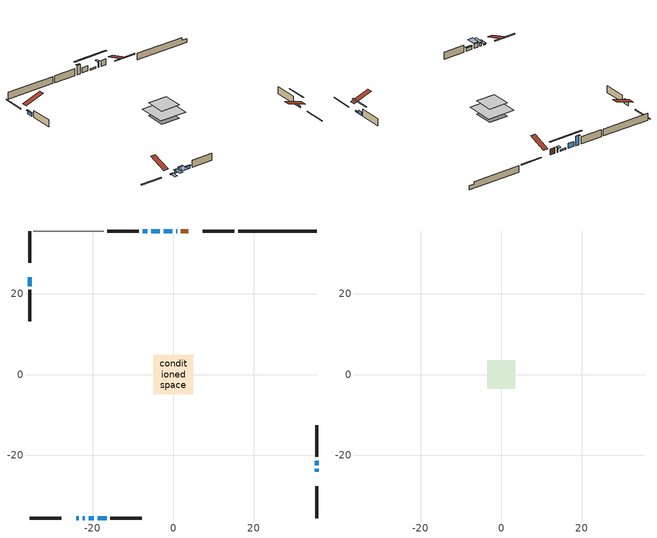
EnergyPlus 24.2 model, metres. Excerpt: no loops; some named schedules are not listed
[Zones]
conditioned space
 floor adiabatic (AdiabaticFloorConstruction): -4.93,-4.93 -4.93,4.93 4.93,4.93 4.93,-4.93 z0.61
 floor foundation (Slab1 construction): -3.42,-3.42 -3.42,3.42 3.42,3.42 3.42,-3.42 z-1.68
 wall outside (RimJoist1 construction): 15.18,35.61 7.33,35.61 / -35.61,-35.61 -27.76,-35.61 / -35.61,35.61 -35.61,27.76 / 35.61,-35.61 35.61,-27.76 z0.61:0.91
 wall outside (AdiabaticWallConstruction 1): 3.68,35.61 1.9,35.61 z0.61:2.64
 wall outside (AdiabaticWallConstruction): 0.97,35.61 0.72,35.61 / -3.33,35.61 -5.51,35.61 z0.61:2.39; -0.21,35.61 -2.4,35.61 z0.61:1.17; 35.61,-24.12 35.61,-23.4 / -24.12,-35.61 -23.4,-35.61 z0.61:1.02; -22.48,-35.61 -21.92,-35.61 / -35.61,24.12 -35.61,21.93 / -18.74,-35.61 -16.5,-35.61 z0.61:1.73; 35.61,-22.48 35.61,-21.36 z0.61:1.78; -20.99,-35.61 -19.67,-35.61 z0.61:2.24; -6.44,35.61 -7.61,35.61 z0.61:3.91
 wall outside (Wall1 construction): -8.54,35.61 -16.35,35.61 / -15.58,-35.61 -7.76,-35.61 / -35.61,21 -35.61,13.19 / 35.61,-20.43 35.61,-12.62 z0.61:3.05
 wall foundation (FoundationWall1 construction): 16.11,35.61,-1.68 16.11,35.61,0.61 33.66,35.61,0.61 33.66,35.61,-0.31 35.61,35.61,-0.31 35.61,35.61,-1.68
 wall adiabatic (Wall3 construction): -17.28,35.61 -34.68,35.61 z0.61:3.05
 window (WindowConstruction 6): 0.97,35.61 0.72,35.61 z0.61:2.39
 window (WindowConstruction 8): -0.21,35.61 -2.4,35.61 z0.61:1.17
 window (WindowConstruction 9): 35.61,-24.12 35.61,-23.41 z0.61:1.02
 window (WindowConstruction 10): -24.12,-35.61 -23.41,-35.61 z0.61:1.02
 window (WindowConstruction 7): -22.48,-35.61 -21.92,-35.61 z0.61:1.73
 window (WindowConstruction): -3.33,35.61 -5.51,35.61 z0.61:2.39
 window (WindowConstruction 1): 35.61,-22.48 35.61,-21.36 z0.61:1.78
 window (WindowConstruction 2): -20.99,-35.61 -19.67,-35.61 z0.61:2.23
 window (WindowConstruction 3): -6.44,35.61 -7.61,35.61 z0.61:3.91
 window (WindowConstruction 4): -35.61,24.12 -35.61,21.93 z0.61:1.73
 window (WindowConstruction 5): -18.74,-35.61 -16.5,-35.61 z0.61:1.73
 door (Door): 3.68,35.61 1.9,35.61 z0.61:2.64
 ceiling adiabatic (AdiabaticFloorConstruction): 4.93,-4.93 4.93,4.93 -4.93,4.93 -4.93,-4.93 z0.61
attic - vented
 floor to conditioned space (Floor1 construction Reversed): -3.48,-3.48 -3.48,3.48 3.48,3.48 3.48,-3.48 z3.05
 roof outside (Roof1 construction): 4.61,35.61,3.05 4.61,28.83,5.31 6.4,28.83,5.31 6.4,35.61,3.05; -25.05,-35.61,3.05 -25.05,-28.83,5.31 -26.83,-28.83,5.31 -26.83,-35.61,3.05; -35.61,25.05,3.05 -28.83,25.05,5.31 -28.83,26.83,5.31 -35.61,26.83,3.05; 35.61,-25.05,3.05 28.83,-25.05,5.31 28.83,-26.83,5.31 35.61,-26.83,3.05
shading: 0.42,35.61 1.27,35.61 1.27,36.83 0.42,36.83 z2.69; -6.67,35.61 4.06,35.61 4.06,36.07 -6.67,36.07 z5.44; 35.61,-23.35 35.61,-24.18 35.73,-24.18 35.73,-23.35 z1.08; -23.29,-35.61 -24.24,-35.61 -24.24,-38.05 -23.29,-38.05 z1.13; -21.62,-35.61 -22.78,-35.61 -22.78,-38.66 -21.62,-38.66 z2.03; -8.56,35.61 -0.28,35.61 -0.28,36.07 -8.56,36.07 z5.44; 35.61,-18.31 35.61,-25.53 35.91,-25.53 35.91,-18.31 z4.83; -19.37,-35.61 -21.29,-35.61 -21.29,-38.66 -19.37,-38.66 z2.53; -7.73,35.61 -6.32,35.61 -6.32,36.07 -7.73,36.07 z4.03; -35.61,21.78 -35.61,24.27 -36.07,24.27 -36.07,21.78 z1.88; -16.39,-35.61 -18.86,-35.61 -18.86,-36.07 -16.39,-36.07 z1.85
[Building]
Building 1: Terrain=Suburbs
[Site:Location]
Sault Ste Marie AP_ON: Latitude {deg}=46.49; Longitude {deg}=-84.51; Time Zone {hr}=-5; Elevation {m}=192; Keep Site Location Information=Yes
[Site:GroundTemperature:Shallow]
0.840846, -1.16074, -1.32103, -0.371179, 3.44196, 7.23733, 10.5277, 12.6121, 12.7892, 11.0939, 7.8874, 4.20846
[Site:WaterMainsTemperature]
Calculation Method=Schedule; Temperature Schedule=mains temperature schedule
[Material] Roughness=Rough; Thermal Absorptance=0.9
Name | Thickness {m} | Conductivity {W/m-K} | Density {kg/m3} | Specific Heat {J/kg-K} | Solar Absorptance | Visible Absorptance
asphalt or fiberglass shingles | 0.00635 | 0.162714 | 1121.4 | 1465.45 | 0.84 | 0.84
ceiling stud and cavity | 0.1397 | 0.079977 | 65.682 | 1177.47 | 0.7 | 0.7
concrete 4.0 in. | 0.1016 | 1.803125 | 2242.8 | 837.4 | 0.7 | 0.7
concrete 8.0 in. | 0.2032 | 1.803125 | 2242.8 | 837.4 | 0.7 | 0.7
door material | 0.04445 | 0.053851 | 512.64 | 1214.23 | 0.7 | 0.7
exterior vertical ins | 0.0457286 | 0.029427 | 32.04 | 1214.23 | 0.7 | 0.7
floor covering | 0.0127 | 0.0433444 | 54.468 | 1339.84 | 0.6 | 0.6
floor rigid ins; wall rigid ins | 0.512978 | 0.029427 | 32.04 | 1214.23 | 0.7 | 0.7
floor stud and cavity | 0.1397 | 1.75129 | 37.0049 | 1207.88 | 0.7 | 0.7
furniture material conditioned space 1 | 0.1524 | 0.115458 | 640.8 | 1214.23 | 0.6 | 0.6
gypsum board | 0.0127 | 0.160291 | 801 | 837.4 | 0.6 | 0.6
gypsum board 1 | 0.0127 | 0.160291 | 801 | 837.4 | 0.7 | 0.7
osb sheathing 0.5 in. | 0.0127 | 0.115458 | 512.64 | 1214.23 | 0.7 | 0.7
osb sheathing 0.5 in. 1 | 0.0127 | 0.115458 | 512.64 | 1214.23 | 0.84 | 0.84
osb sheathing 0.75 in. | 0.01905 | 0.115458 | 512.64 | 1214.23 | 0.7 | 0.7
osb sheathing 2.0 in. | 0.0508 | 0.115458 | 512.64 | 1214.23 | 0.7 | 0.7
rim joist stud and cavity | 0.0508 | 0.0311696 | 125.044 | 1163.47 | 0.6 | 0.6
wall stud and cavity | 0.1397 | 0.0890442 | 139.0536 | 1170.24 | 0.7 | 0.7
wall stud and cavity 1 | 0.1397 | 0.0806657 | 139.0536 | 1170.24 | 0.7 | 0.7
wall stud and cavity 2 | 0.0889 | 0.380278 | 52.3479 | 1209.89 | 0.7 | 0.7
wall stud and cavity 3 | 0.0889 | 0.391764 | 83.0341 | 1211.67 | 0.7 | 0.7
wood siding | 0.0254 | 0.102417 | 544.68 | 1172.36 | 0.84 | 0.84
wood siding 1; wood siding 2; wood siding 3 | 0.0254 | 0.102417 | 544.68 | 1172.36 | 0.7 | 0.7
[WindowMaterial:SimpleGlazingSystem]
Name | U-Factor {W/m2-K} | Solar Heat Gain Coefficient
WindowMaterial | 2.36148 | 0.65
WindowMaterial 1 | 2.61642 | 0.52
WindowMaterial 2 | 2.535227 | 0.56
WindowMaterial 3 | 5.91307 | 0.78
WindowMaterial 4 | 6.91524 | 0.78
WindowMaterial 5 | 6.609192 | 0.78
WindowMaterial 6 | 3.259172 | 0.51
WindowMaterial 7 | 3.1405 | 0.61
WindowMaterial 8 | 2.64935 | 0.49
WindowMaterial 9 | 2.85547 | 0.34
[Construction]
AdiabaticFloorConstruction: floor stud and cavity, floor rigid ins, osb sheathing 0.75 in., floor covering
AdiabaticWallConstruction: wood siding 2, wall rigid ins, wall stud and cavity 2, gypsum board
AdiabaticWallConstruction 1: wood siding 3, wall rigid ins, wall stud and cavity 2, gypsum board
Door: door material
Floor1 construction Reversed: gypsum board, ceiling stud and cavity
FoundationWall1 construction: concrete 8.0 in., gypsum board 1
furniture construction conditioned space 1: furniture material conditioned space 1
PartitionWallConstruction: gypsum board, wall stud and cavity 3, gypsum board
RimJoist1 construction: wood siding 1, osb sheathing 2.0 in., rim joist stud and cavity
Roof1 construction: asphalt or fiberglass shingles
Slab1 construction: concrete 4.0 in.
Wall1 construction: wood siding, osb sheathing 0.5 in., wall stud and cavity, gypsum board
Wall3 construction: osb sheathing 0.5 in. 1, wall stud and cavity 1, gypsum board
WindowConstruction: WindowMaterial
WindowConstruction 1: WindowMaterial 1
WindowConstruction 10; WindowConstruction 9: WindowMaterial 9
WindowConstruction 2: WindowMaterial 2
WindowConstruction 3: WindowMaterial 3
WindowConstruction 4: WindowMaterial 4
WindowConstruction 5: WindowMaterial 5
WindowConstruction 6: WindowMaterial 6
WindowConstruction 7: WindowMaterial 7
WindowConstruction 8: WindowMaterial 8
[Zone] Multiplier=1; Part of Total Floor Area=Yes
Name | Volume {m3}
attic - vented | 17.8292
conditioned space | 367.5
[Space]
Name | Zone | Volume {m3}
attic - vented 1 | attic - vented | 17.8292
conditioned space 1 | conditioned space | 367.5
[ZoneInfiltration:EffectiveLeakageArea]
infil attic - vented 1: Zone or Space=attic - vented 1; Schedule=Always On Discrete; Effective Air Leakage Area {cm2}=1910.16; Stack Coefficient=0.00015731; Wind Coefficient=8.4742e-06
[ZoneMixing]
whole house fan mix: Zone or Space=attic - vented; Schedule=Always On Continuous; Design Flow Rate Calculation Method=Flow/Zone; Design Flow Rate {m3/s}=0; Source Zone or Space=conditioned space
[SurfaceProperty:ExposedFoundationPerimeter]
Slab1: Exposed Perimeter Calculation Method=TotalExposedPerimeter; Total Exposed Perimeter {m}=19.507
[InternalMass] Zone or ZoneList=conditioned space; Space or SpaceList=conditioned space 1
Name | Construction | Surface Area {m2}
furniture mass conditioned space 1 | furniture construction conditioned space 1 | 57.5721
partition wall mass | PartitionWallConstruction | 143.93
[Lights]
interior lighting: Zone or ZoneList or Space or SpaceList=conditioned space 1; Schedule=interior lighting schedule; Design Level Calculation Method=LightingLevel; Lighting Level {W}=343.2; Return Air Fraction=0; Fraction Radiant=0.6; Fraction Visible=0.2; Fraction Replaceable=1
[People]
occupants: Zone or ZoneList or Space or SpaceList=conditioned space 1; Number of People Schedule=occupants schedule; Number of People Calculation Method=People; Number of People=3; Fraction Radiant=0.314171; Sensible Heat Fraction=0.56303; Activity Level Schedule=occupants activity schedule; Carbon Dioxide Generation Rate {m3/s-W}=0; Enable ASHRAE 55 Comfort Warnings=No; Mean Radiant Temperature Calculation Type=EnclosureAveraged
[ElectricEquipment] Zone or ZoneList or Space or SpaceList=conditioned space 1; Design Level Calculation Method=EquipmentLevel
Name | Schedule | Design Level {W} | Fraction Latent | Fraction Radiant | Fraction Lost
clothes dryer | clothes dryer schedule | 140.772 | 0.015 | 0.081 | 0.85
clothes washer | clothes washer schedule | 32.1985 | 0.03 | 0.162 | 0.7
cooking range | cooking range schedule | 208.969 | 0.08 | 0.432 | 0.2
dishwasher | dishwasher schedule | 66.8632 | 0.3 | 0.18 | 0.4
fridge | fridge schedule | 72.9452 | 0 | 0.6 | 0
mech vent bath fan 0 | mech vent bath fan 0 schedule | 50.2 | 0 | 0 | 1
mech vent house fan | mech vent house fan schedule | 0 | 0 | 0 | 1
mech vent house fan cfis | mech vent house fan cfis schedule | 0 | 0 | 0 | 0
misc plug loads | misc plug loads schedule | 494.7 | 0.045 | 0.513 | 0.1
whole house fan | Always On Discrete | 0 | 0 | 0 | 1
[OtherEquipment] Zone or ZoneList or Space or SpaceList=conditioned space 1; Design Level Calculation Method=EquipmentLevel
Name | Fuel Type | Schedule | Design Level {W} | Fraction Latent | Fraction Radiant | Fraction Lost
clothes dryer 1 | Electricity | clothes dryer schedule | 0 | 0.015 | 0.081 | 0.85
cooking range 1 | Electricity | cooking range schedule | 0 | 0.08 | 0.432 | 0.2
general water use latent | None | general water use schedule | 59.3978 | 1 | 0 | 0
general water use sensible | None | general water use schedule | -58.539 | 0 | 0.6 | 0
mech vent house fan latent load | None | Always On Discrete | 0 | 1 | 0 | 0
mech vent house fan sensible load | None | Always On Discrete | 0 | 0 | 0 | 0
water heater energy adjustment1 | NaturalGas | Always On Discrete | 0.01 | 0 | 0 | 1
[ZoneInfiltration:DesignFlowRate] Zone or ZoneList or Space or SpaceList=conditioned space 1; Schedule=Always On Discrete; Design Flow Rate Calculation Method=Flow/Zone; Design Flow Rate {m3/s}=0
infil flow; natural vent flow; whole house fan flow
[AvailabilityManager:Scheduled]
central ac and furnace airloop Availability Manager: Schedule=Always On Discrete
[Foundation:Kiva]
Foundation Kiva 1: Initial Indoor Air Temperature {C}=21.1111; Wall Height Above Grade {m}=0.609996; Wall Depth Below Slab {m}=0.2032; Custom Block Material Name 1=exterior vertical ins; Custom Block Depth 1 {m}=2.28999; Custom Block X Position 1 {m}=0.2159; Custom Block Z Position 1 {m}=0
[Foundation:Kiva:Settings]
Soil Conductivity {W/m-K}=0.849921; Soil Density {kg/m3}=1842.3; Soil Specific Heat {J/kg-K}=418.7; Ground Solar Absorptivity=0.9; Ground Thermal Absorptivity=0.9; Ground Surface Roughness {m}=0.03; Far-Field Width {m}=40; Deep-Ground Boundary Condition=ZeroFlux; Deep-Ground Depth {m}=40; Minimum Cell Dimension {m}=0.2; Maximum Cell Growth Coefficient=3; Simulation Timestep=Timestep
[Exterior:Lights]
exterior lighting: Schedule=exterior lighting schedule; Design Level {W}=75.6
[EnergyManagementSystem:GlobalVariable]
central_ac_and_furnace_airloop_Fan_RTF
infil_program_Qfan
infil_program_Qinf
natural_vent_program_Qnv
natural_vent_program_Qwhf
[EnergyManagementSystem:Sensor]
Name | Output:Variable or Output:Meter Index Key | Output:Variable or Output:Meter
airflow_gain | infil flow | Infiltration Sensible Heat Gain Energy
airflow_gain_1 | natural vent flow | Infiltration Sensible Heat Gain Energy
airflow_gain_2 | whole house fan flow | Infiltration Sensible Heat Gain Energy
airflow_loss | infil flow | Infiltration Sensible Heat Loss Energy
airflow_loss_1 | natural vent flow | Infiltration Sensible Heat Loss Energy
airflow_loss_2 | whole house fan flow | Infiltration Sensible Heat Loss Energy
clg_load_cond |  | Cooling:EnergyTransfer:Zone:CONDITIONED SPACE
clg_sp_s; clg_sp_s_1 | cooling setpoint | Schedule Value
clothes_dryer_exhaust_0_sch_s | clothes dryer exhaust 0 schedule | Schedule Value
cool_season | cooling season schedule | Schedule Value
htg_load_cond |  | Heating:EnergyTransfer:Zone:CONDITIONED SPACE
htg_sp_s; htg_sp_s_1 | heating setpoint | Schedule Value
ig_ee_conv | clothes dryer | Electric Equipment Convective Heating Energy
ig_ee_conv_2 | cooking range | Electric Equipment Convective Heating Energy
ig_ee_conv_4 | fridge | Electric Equipment Convective Heating Energy
ig_ee_conv_5 | misc plug loads | Electric Equipment Convective Heating Energy
ig_ee_conv_6 | whole house fan | Electric Equipment Convective Heating Energy
ig_ee_rad | clothes dryer | Electric Equipment Radiant Heating Energy
ig_ee_rad_2 | cooking range | Electric Equipment Radiant Heating Energy
ig_ee_rad_4 | fridge | Electric Equipment Radiant Heating Energy
ig_ee_rad_5 | misc plug loads | Electric Equipment Radiant Heating Energy
ig_ee_rad_6 | whole house fan | Electric Equipment Radiant Heating Energy
ig_lgt_conv | interior lighting | Lights Convective Heating Energy
ig_lgt_rad | interior lighting | Lights Radiant Heating Energy
ig_lgt_vis | interior lighting | Lights Visible Radiation Heating Energy
ig_oe_conv | clothes dryer 1 | Other Equipment Convective Heating Energy
ig_oe_conv_1 | cooking range 1 | Other Equipment Convective Heating Energy
ig_oe_conv_2 | general water use latent | Other Equipment Convective Heating Energy
ig_oe_conv_3 | general water use sensible | Other Equipment Convective Heating Energy
ig_oe_conv_4 | water heater energy adjustment1 | Other Equipment Convective Heating Energy
ig_oe_rad | clothes dryer 1 | Other Equipment Radiant Heating Energy
ig_oe_rad_1 | cooking range 1 | Other Equipment Radiant Heating Energy
ig_oe_rad_2 | general water use latent | Other Equipment Radiant Heating Energy
ig_oe_rad_3 | general water use sensible | Other Equipment Radiant Heating Energy
ig_oe_rad_4 | water heater energy adjustment1 | Other Equipment Radiant Heating Energy
ig_ppl_conv | occupants | People Convective Heating Energy
ig_ppl_rad | occupants | People Radiant Heating Energy
im_conv | furniture mass conditioned space 1 | Surface Inside Face Convection Heat Gain Energy
im_conv_1 | partition wall mass | Surface Inside Face Convection Heat Gain Energy
im_ig | furniture mass conditioned space 1 | Surface Inside Face Internal Gains Radiation Heat Gain Energy
im_ig_1 | partition wall mass | Surface Inside Face Internal Gains Radiation Heat Gain Energy
im_lgt | furniture mass conditioned space 1 | Surface Inside Face Lights Radiation Heat Gain Energy
im_lgt_1 | partition wall mass | Surface Inside Face Lights Radiation Heat Gain Energy
im_sol | furniture mass conditioned space 1 | Surface Inside Face Solar Radiation Heat Gain Energy
im_sol_1 | partition wall mass | Surface Inside Face Solar Radiation Heat Gain Energy
im_surf | furniture mass conditioned space 1 | Surface Inside Face Net Surface Thermal Radiation Heat Gain Energy
im_surf_1 | partition wall mass | Surface Inside Face Net Surface Thermal Radiation Heat Gain Energy
mech_vent_bath_fan_0_sch_s | mech vent bath fan 0 schedule | Schedule Value
mv_conv | mech vent bath fan 0 | Electric Equipment Convective Heating Energy
mv_conv_1 | mech vent house fan | Electric Equipment Convective Heating Energy
mv_conv_2 | mech vent house fan cfis | Electric Equipment Convective Heating Energy
mv_conv_3 | mech vent house fan latent load | Other Equipment Convective Heating Energy
mv_conv_4 | mech vent house fan sensible load | Other Equipment Convective Heating Energy
mv_rad | mech vent bath fan 0 | Electric Equipment Radiant Heating Energy
mv_rad_1 | mech vent house fan | Electric Equipment Radiant Heating Energy
mv_rad_2 | mech vent house fan cfis | Electric Equipment Radiant Heating Energy
mv_rad_3 | mech vent house fan latent load | Other Equipment Radiant Heating Energy
mv_rad_4 | mech vent house fan sensible load | Other Equipment Radiant Heating Energy
natural_vent_s | natural vent schedule | Schedule Value
out_pb_s |  | Site Outdoor Air Barometric Pressure
out_wt_s |  | Site Outdoor Air Humidity Ratio
site_vw_s |  | Site Wind Speed
ss_back_out | Window1 | Surface Window Shortwave from Zone Back Out Window Heat Transfer Rate
ss_back_out_1 | Window10 | Surface Window Shortwave from Zone Back Out Window Heat Transfer Rate
ss_back_out_10 | Window8 | Surface Window Shortwave from Zone Back Out Window Heat Transfer Rate
ss_back_out_2 | Window11 | Surface Window Shortwave from Zone Back Out Window Heat Transfer Rate
ss_back_out_3 | Window12 | Surface Window Shortwave from Zone Back Out Window Heat Transfer Rate
ss_back_out_4 | Window2 | Surface Window Shortwave from Zone Back Out Window Heat Transfer Rate
ss_back_out_5 | Window3 | Surface Window Shortwave from Zone Back Out Window Heat Transfer Rate
ss_back_out_6 | Window4 | Surface Window Shortwave from Zone Back Out Window Heat Transfer Rate
ss_back_out_7 | Window5 | Surface Window Shortwave from Zone Back Out Window Heat Transfer Rate
ss_back_out_8 | Window6 | Surface Window Shortwave from Zone Back Out Window Heat Transfer Rate
ss_back_out_9 | Window7 | Surface Window Shortwave from Zone Back Out Window Heat Transfer Rate
ss_conv | Door1 | Surface Inside Face Convection Heat Gain Energy
ss_conv_1 | Window1 | Surface Inside Face Convection Heat Gain Energy
ss_conv_10 | Window7 | Surface Inside Face Convection Heat Gain Energy
ss_conv_11 | Window8 | Surface Inside Face Convection Heat Gain Energy
ss_conv_2 | Window10 | Surface Inside Face Convection Heat Gain Energy
ss_conv_3 | Window11 | Surface Inside Face Convection Heat Gain Energy
ss_conv_4 | Window12 | Surface Inside Face Convection Heat Gain Energy
ss_conv_5 | Window2 | Surface Inside Face Convection Heat Gain Energy
ss_conv_6 | Window3 | Surface Inside Face Convection Heat Gain Energy
ss_conv_7 | Window4 | Surface Inside Face Convection Heat Gain Energy
ss_conv_8 | Window5 | Surface Inside Face Convection Heat Gain Energy
ss_conv_9 | Window6 | Surface Inside Face Convection Heat Gain Energy
ss_ig | Door1 | Surface Inside Face Internal Gains Radiation Heat Gain Energy
ss_ig_1 | Window1 | Surface Inside Face Internal Gains Radiation Heat Gain Energy
ss_ig_10 | Window7 | Surface Inside Face Internal Gains Radiation Heat Gain Energy
ss_ig_11 | Window8 | Surface Inside Face Internal Gains Radiation Heat Gain Energy
ss_ig_2 | Window10 | Surface Inside Face Internal Gains Radiation Heat Gain Energy
ss_ig_3 | Window11 | Surface Inside Face Internal Gains Radiation Heat Gain Energy
ss_ig_4 | Window12 | Surface Inside Face Internal Gains Radiation Heat Gain Energy
ss_ig_5 | Window2 | Surface Inside Face Internal Gains Radiation Heat Gain Energy
ss_ig_6 | Window3 | Surface Inside Face Internal Gains Radiation Heat Gain Energy
ss_ig_7 | Window4 | Surface Inside Face Internal Gains Radiation Heat Gain Energy
ss_ig_8 | Window5 | Surface Inside Face Internal Gains Radiation Heat Gain Energy
ss_ig_9 | Window6 | Surface Inside Face Internal Gains Radiation Heat Gain Energy
ss_lgt | Door1 | Surface Inside Face Lights Radiation Heat Gain Energy
ss_sol | Door1 | Surface Inside Face Solar Radiation Heat Gain Energy
ss_surf | Door1 | Surface Inside Face Net Surface Thermal Radiation Heat Gain Energy
ss_surf_1 | Window1 | Surface Inside Face Net Surface Thermal Radiation Heat Gain Energy
ss_surf_10 | Window7 | Surface Inside Face Net Surface Thermal Radiation Heat Gain Energy
ss_surf_11 | Window8 | Surface Inside Face Net Surface Thermal Radiation Heat Gain Energy
ss_surf_2 | Window10 | Surface Inside Face Net Surface Thermal Radiation Heat Gain Energy
ss_surf_3 | Window11 | Surface Inside Face Net Surface Thermal Radiation Heat Gain Energy
ss_surf_4 | Window12 | Surface Inside Face Net Surface Thermal Radiation Heat Gain Energy
ss_surf_5 | Window2 | Surface Inside Face Net Surface Thermal Radiation Heat Gain Energy
ss_surf_6 | Window3 | Surface Inside Face Net Surface Thermal Radiation Heat Gain Energy
ss_surf_7 | Window4 | Surface Inside Face Net Surface Thermal Radiation Heat Gain Energy
ss_surf_8 | Window5 | Surface Inside Face Net Surface Thermal Radiation Heat Gain Energy
ss_surf_9 | Window6 | Surface Inside Face Net Surface Thermal Radiation Heat Gain Energy
ss_trans_in | Window1 | Surface Window Transmitted Solar Radiation Rate
ss_trans_in_1 | Window10 | Surface Window Transmitted Solar Radiation Rate
ss_trans_in_10 | Window8 | Surface Window Transmitted Solar Radiation Rate
ss_trans_in_2 | Window11 | Surface Window Transmitted Solar Radiation Rate
ss_trans_in_3 | Window12 | Surface Window Transmitted Solar Radiation Rate
ss_trans_in_4 | Window2 | Surface Window Transmitted Solar Radiation Rate
ss_trans_in_5 | Window3 | Surface Window Transmitted Solar Radiation Rate
ss_trans_in_6 | Window4 | Surface Window Transmitted Solar Radiation Rate
ss_trans_in_7 | Window5 | Surface Window Transmitted Solar Radiation Rate
ss_trans_in_8 | Window6 | Surface Window Transmitted Solar Radiation Rate
ss_trans_in_9 | Window7 | Surface Window Transmitted Solar Radiation Rate
ss_trans_out | Window1 | Surface Inside Face Initial Transmitted Diffuse Transmitted Out Window Solar Radiation Rate
ss_trans_out_1 | Window10 | Surface Inside Face Initial Transmitted Diffuse Transmitted Out Window Solar Radiation Rate
ss_trans_out_10 | Window8 | Surface Inside Face Initial Transmitted Diffuse Transmitted Out Window Solar Radiation Rate
ss_trans_out_2 | Window11 | Surface Inside Face Initial Transmitted Diffuse Transmitted Out Window Solar Radiation Rate
ss_trans_out_3 | Window12 | Surface Inside Face Initial Transmitted Diffuse Transmitted Out Window Solar Radiation Rate
ss_trans_out_4 | Window2 | Surface Inside Face Initial Transmitted Diffuse Transmitted Out Window Solar Radiation Rate
ss_trans_out_5 | Window3 | Surface Inside Face Initial Transmitted Diffuse Transmitted Out Window Solar Radiation Rate
ss_trans_out_6 | Window4 | Surface Inside Face Initial Transmitted Diffuse Transmitted Out Window Solar Radiation Rate
ss_trans_out_7 | Window5 | Surface Inside Face Initial Transmitted Diffuse Transmitted Out Window Solar Radiation Rate
ss_trans_out_8 | Window6 | Surface Inside Face Initial Transmitted Diffuse Transmitted Out Window Solar Radiation Rate
ss_trans_out_9 | Window7 | Surface Inside Face Initial Transmitted Diffuse Transmitted Out Window Solar Radiation Rate
s_conv | Floor1 | Surface Inside Face Convection Heat Gain Energy
s_conv_1 | FoundationWall1 | Surface Inside Face Convection Heat Gain Energy
s_conv_10 | Wall1:180 | Surface Inside Face Convection Heat Gain Energy
s_conv_11 | Wall1:270 | Surface Inside Face Convection Heat Gain Energy
s_conv_12 | Wall1:90 | Surface Inside Face Convection Heat Gain Energy
s_conv_13 | Wall3 | Surface Inside Face Convection Heat Gain Energy
s_conv_2 | inferred conditioned ceiling | Surface Inside Face Convection Heat Gain Energy
s_conv_3 | inferred conditioned floor | Surface Inside Face Convection Heat Gain Energy
s_conv_4 | RimJoist1:0 | Surface Inside Face Convection Heat Gain Energy
s_conv_5 | RimJoist1:180 | Surface Inside Face Convection Heat Gain Energy
s_conv_6 | RimJoist1:270 | Surface Inside Face Convection Heat Gain Energy
s_conv_7 | RimJoist1:90 | Surface Inside Face Convection Heat Gain Energy
s_conv_8 | Slab1 | Surface Inside Face Convection Heat Gain Energy
s_conv_9 | Wall1:0 | Surface Inside Face Convection Heat Gain Energy
s_ig | Floor1 | Surface Inside Face Internal Gains Radiation Heat Gain Energy
s_ig_1 | FoundationWall1 | Surface Inside Face Internal Gains Radiation Heat Gain Energy
s_ig_10 | Wall1:180 | Surface Inside Face Internal Gains Radiation Heat Gain Energy
s_ig_11 | Wall1:270 | Surface Inside Face Internal Gains Radiation Heat Gain Energy
s_ig_12 | Wall1:90 | Surface Inside Face Internal Gains Radiation Heat Gain Energy
s_ig_13 | Wall3 | Surface Inside Face Internal Gains Radiation Heat Gain Energy
s_ig_2 | inferred conditioned ceiling | Surface Inside Face Internal Gains Radiation Heat Gain Energy
s_ig_3 | inferred conditioned floor | Surface Inside Face Internal Gains Radiation Heat Gain Energy
s_ig_4 | RimJoist1:0 | Surface Inside Face Internal Gains Radiation Heat Gain Energy
s_ig_5 | RimJoist1:180 | Surface Inside Face Internal Gains Radiation Heat Gain Energy
s_ig_6 | RimJoist1:270 | Surface Inside Face Internal Gains Radiation Heat Gain Energy
s_ig_7 | RimJoist1:90 | Surface Inside Face Internal Gains Radiation Heat Gain Energy
s_ig_8 | Slab1 | Surface Inside Face Internal Gains Radiation Heat Gain Energy
s_ig_9 | Wall1:0 | Surface Inside Face Internal Gains Radiation Heat Gain Energy
s_lgt | Floor1 | Surface Inside Face Lights Radiation Heat Gain Energy
s_lgt_1 | FoundationWall1 | Surface Inside Face Lights Radiation Heat Gain Energy
s_lgt_10 | Wall1:180 | Surface Inside Face Lights Radiation Heat Gain Energy
s_lgt_11 | Wall1:270 | Surface Inside Face Lights Radiation Heat Gain Energy
